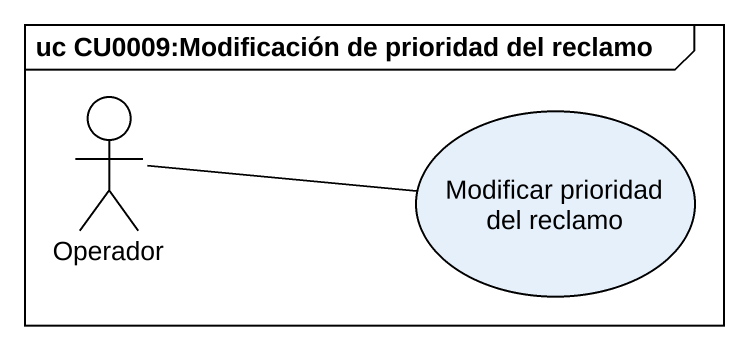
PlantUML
@startuml
mainframe uc CU0009:Modificación de prioridad del reclamo
actor Operador
usecase "Modificar prioridad del reclamo" as Modificar_prioridad_del
Operador -right- Modificar_prioridad_del
@enduml
